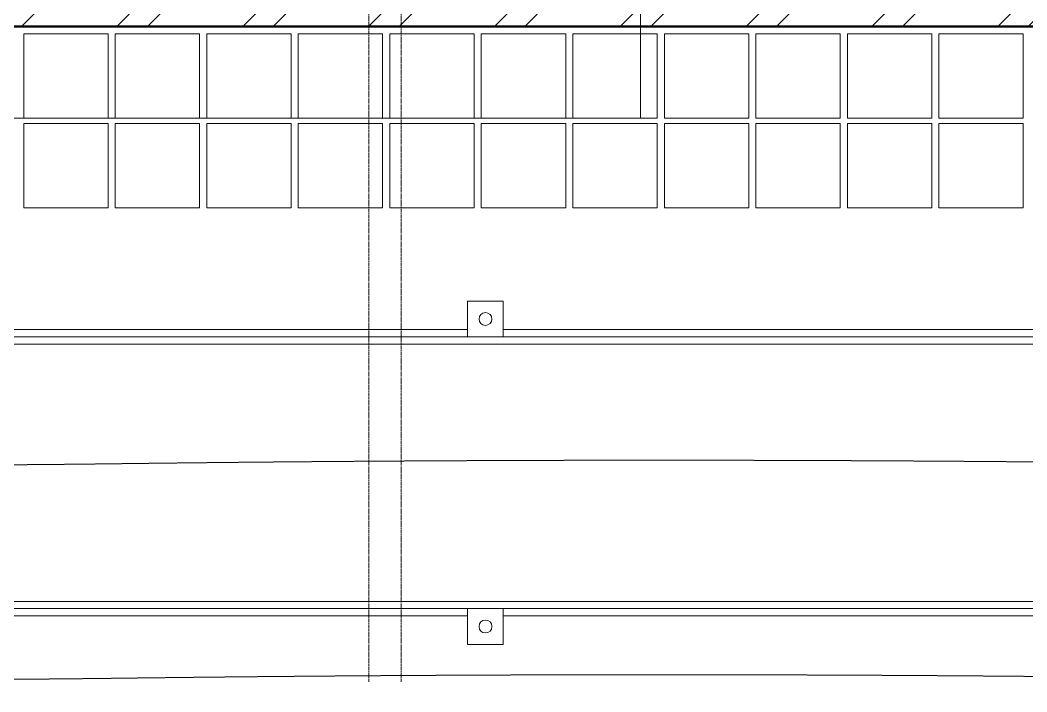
# Model space of a CAD drawing. Header units: inches. Extents: x 22 to 382261, y 22 to 371281.
# Drawn here: x 100806 to 107846, y 47084 to 51781 of the extents above; entities that cross this region are included whole.
import ezdxf

# ---------------------------------------------------------------- set-up
doc = ezdxf.new("R2010")
doc.units = ezdxf.units.IN
doc.header["$MEASUREMENT"] = 0
doc.linetypes.add('Grid Line 1_2_', pattern=[22.225, 12.7, -3.175, 3.175, -3.175])
doc.linetypes.add('Hidden 1_8_', pattern=[4.7625, 3.175, -1.5875])
for name, color, linetype, lineweight in [('A-DETL-HDLN', 90, 'Hidden 1_8_', 9), ('A-FLOR', 192, 'Continuous', 9), ('A-WALL-PATT', 111, 'Continuous', 9), ('I-WALL', 2, 'Continuous', 9), ('Q-CASE', 31, 'Continuous', 9), ('S-GRID', 1, 'Continuous', 9)]:
    doc.layers.add(name, color=color, linetype=linetype, lineweight=lineweight)

# ---------------------------------------------------------------- blocks, each defined once
blk = doc.blocks.new('Casework 1 - Casework 1-382926-01-GROUND FLOOR FURNITURE PLAN')
at = {"layer": 'Q-CASE'}
for p, q in [((2281.2, -6741.8), (2031.2, -6741.8)), ((2031.2, -6741.8), (2031.2, -6991.8)), ((2281.2, -6991.8), (2281.2, -6741.8)), ((2031.2, -6939), (-2218.8, -6939)), ((6531.2, -6939), (2281.2, -6939)), ((-2218.8, -6991.8), (2031.2, -6991.8)), ((2031.2, -6991.8), (2281.2, -6991.8)), ((2281.2, -6991.8), (6531.2, -6991.8)), ((-14768.8, -7041.8), (20702.7, -7041.8)), ((20702.7, -8841.8), (-14547.8, -8841.8)), ((-2218.8, -8891.9), (2031.2, -8891.9)), ((2031.2, -8891.8), (2031.2, -9141.8)), ((2281.2, -8891.8), (2031.2, -8891.8)), ((2281.2, -9141.8), (2281.2, -8891.8)), ((2281.2, -8891.9), (6531.2, -8891.9)), ((2031.2, -8941.8), (-2218.8, -8941.8)), ((6531.2, -8941.8), (2281.2, -8941.8)), ((2031.2, -9141.8), (2281.2, -9141.8))]:
    blk.add_line(p, q, dxfattribs=at)
at = {"layer": 'Q-CASE', "lineweight": 18}
for centre, start, end in [((2156.2, -6866.8), 0, 180), ((2156.2, -6866.8), 180, 0), ((2156.2, -9016.8), 0, 180), ((2156.2, -9016.8), 180, 0)]:
    blk.add_arc(centre, 45, start, end, dxfattribs=at)

msp = doc.modelspace()

# ---------------------------------------------------------------- hatches: boundary and pattern name
at = {"layer": 'A-WALL-PATT'}
h = msp.add_hatch(dxfattribs=at)
h.set_pattern_fill('FP_1', color=256, style=0, pattern_type=2)
h.set_pattern_definition([(45, (101903.7, 56557.85), (-440.033, 440.033), []), (45, (101903.7, 57224.6), (-440.033, 440.033), [])])
h.paths.add_polyline_path([(120729.9, 51736), (120729.9, 51966), (116034.9, 51966), (116034.9, 51736), (118911.6, 51736)])
h.paths.add_polyline_path([(91199.9, 51736), (114084.9, 51736), (114084.9, 51966), (90484.9, 51966), (90484.9, 51736)])

# ---------------------------------------------------------------- linework, layer by layer
at = {"layer": 'A-DETL-HDLN'}
for p, q in [((105144, 69096), (105144, 51096)), ((105144, 51096), (89708.8, 51096))]:
    msp.add_line(p, q, dxfattribs=at)
for centre, radius, start, end in [((99843.7, 175779.3), 127110.6, 265.205451, 270.740858), ((105273.4, -244115.5), 292819.3, 87.234403, 90.740858), ((99843.7, 175779.3), 128610.6, 265.259142, 270.740858), ((105273.4, -244115.5), 291319.3, 87.259142, 90.740858)]:
    msp.add_arc(centre, radius, start, end, dxfattribs=at)
at = {"layer": 'A-FLOR'}
for p, q in [((101420.9, 51686), (100830.9, 51686)), ((100830.9, 51686), (100830.9, 51096)), ((101420.9, 51096), (101420.9, 51686)), ((102060.9, 51686), (101470.9, 51686)), ((101470.9, 51686), (101470.9, 51096)), ((102060.9, 51096), (102060.9, 51686)), ((102700.9, 51686), (102110.9, 51686)), ((102110.9, 51686), (102110.9, 51096)), ((102700.9, 51096), (102700.9, 51686)), ((103340.9, 51686), (102750.9, 51686)), ((102750.9, 51686), (102750.9, 51096)), ((103340.9, 51096), (103340.9, 51686)), ((103980.9, 51686), (103390.9, 51686)), ((103390.9, 51686), (103390.9, 51096)), ((103980.9, 51096), (103980.9, 51686)), ((104620.9, 51686), (104030.9, 51686)), ((104030.9, 51686), (104030.9, 51096)), ((104620.9, 51096), (104620.9, 51686)), ((105260.9, 51686), (104670.9, 51686)), ((104670.9, 51686), (104670.9, 51096)), ((105260.9, 51096), (105260.9, 51686)), ((105900.9, 51686), (105310.9, 51686)), ((105310.9, 51686), (105310.9, 51096)), ((105900.9, 51096), (105900.9, 51686)), ((106540.9, 51686), (105950.9, 51686)), ((105950.9, 51686), (105950.9, 51096)), ((106540.9, 51096), (106540.9, 51686)), ((107180.9, 51686), (106590.9, 51686)), ((106590.9, 51686), (106590.9, 51096)), ((107180.9, 51096), (107180.9, 51686)), ((107820.9, 51686), (107230.9, 51686)), ((107230.9, 51686), (107230.9, 51096)), ((107820.9, 51096), (107820.9, 51686)), ((100830.9, 51096), (101420.9, 51096)), ((101420.9, 51058.9), (100830.9, 51058.9)), ((100830.9, 51058.9), (100830.9, 50468.9)), ((101420.9, 50468.9), (101420.9, 51058.9)), ((101470.9, 51096), (102060.9, 51096)), ((102060.9, 51058.9), (101470.9, 51058.9)), ((101470.9, 51058.9), (101470.9, 50468.9)), ((102060.9, 50468.9), (102060.9, 51058.9)), ((102110.9, 51096), (102700.9, 51096)), ((102700.9, 51058.9), (102110.9, 51058.9)), ((102110.9, 51058.9), (102110.9, 50468.9)), ((102700.9, 50468.9), (102700.9, 51058.9)), ((102750.9, 51096), (103340.9, 51096)), ((103340.9, 51058.9), (102750.9, 51058.9)), ((102750.9, 51058.9), (102750.9, 50468.9)), ((103340.9, 50468.9), (103340.9, 51058.9)), ((103390.9, 51096), (103980.9, 51096)), ((103980.9, 51058.9), (103390.9, 51058.9)), ((103390.9, 51058.9), (103390.9, 50468.9)), ((103980.9, 50468.9), (103980.9, 51058.9)), ((104030.9, 51096), (104620.9, 51096)), ((104620.9, 51058.9), (104030.9, 51058.9)), ((104030.9, 51058.9), (104030.9, 50468.9)), ((104620.9, 50468.9), (104620.9, 51058.9)), ((104670.9, 51096), (105260.9, 51096)), ((105260.9, 51058.9), (104670.9, 51058.9)), ((104670.9, 51058.9), (104670.9, 50468.9)), ((105260.9, 50468.9), (105260.9, 51058.9)), ((105310.9, 51096), (105900.9, 51096)), ((105900.9, 51058.9), (105310.9, 51058.9)), ((105310.9, 51058.9), (105310.9, 50468.9)), ((105900.9, 50468.9), (105900.9, 51058.9)), ((105950.9, 51096), (106540.9, 51096)), ((106540.9, 51058.9), (105950.9, 51058.9)), ((105950.9, 51058.9), (105950.9, 50468.9)), ((106540.9, 50468.9), (106540.9, 51058.9)), ((106590.9, 51096), (107180.9, 51096)), ((107180.9, 51058.9), (106590.9, 51058.9)), ((106590.9, 51058.9), (106590.9, 50468.9)), ((107180.9, 50468.9), (107180.9, 51058.9)), ((107230.9, 51096), (107820.9, 51096)), ((107820.9, 51058.9), (107230.9, 51058.9)), ((107230.9, 51058.9), (107230.9, 50468.9)), ((107820.9, 50468.9), (107820.9, 51058.9)), ((100830.9, 50468.9), (101420.9, 50468.9)), ((101470.9, 50468.9), (102060.9, 50468.9)), ((102110.9, 50468.9), (102700.9, 50468.9)), ((102750.9, 50468.9), (103340.9, 50468.9)), ((103390.9, 50468.9), (103980.9, 50468.9)), ((104030.9, 50468.9), (104620.9, 50468.9)), ((104670.9, 50468.9), (105260.9, 50468.9)), ((105310.9, 50468.9), (105900.9, 50468.9)), ((105950.9, 50468.9), (106540.9, 50468.9)), ((106590.9, 50468.9), (107180.9, 50468.9)), ((107230.9, 50468.9), (107820.9, 50468.9))]:
    msp.add_line(p, q, dxfattribs=at)
at = {"layer": 'I-WALL', "lineweight": 50}
msp.add_line((90484.9, 51736), (114084.9, 51736), dxfattribs=at)
at = {"layer": 'S-GRID', "linetype": 'Grid Line 1_2_'}
for p, q in [((103244.9, 47154.5), (103244.9, 71568.6)), ((103469.9, 47154.5), (103469.9, 69346.1))]:
    msp.add_line(p, q, dxfattribs=at)

# ---------------------------------------------------------------- block references
at = {"layer": 'Q-CASE'}
msp.add_blockref('Casework 1 - Casework 1-382926-01-GROUND FLOOR FURNITURE PLAN', (101903.7, 56557.9), dxfattribs=at)

doc.saveas('drawing.dxf')
